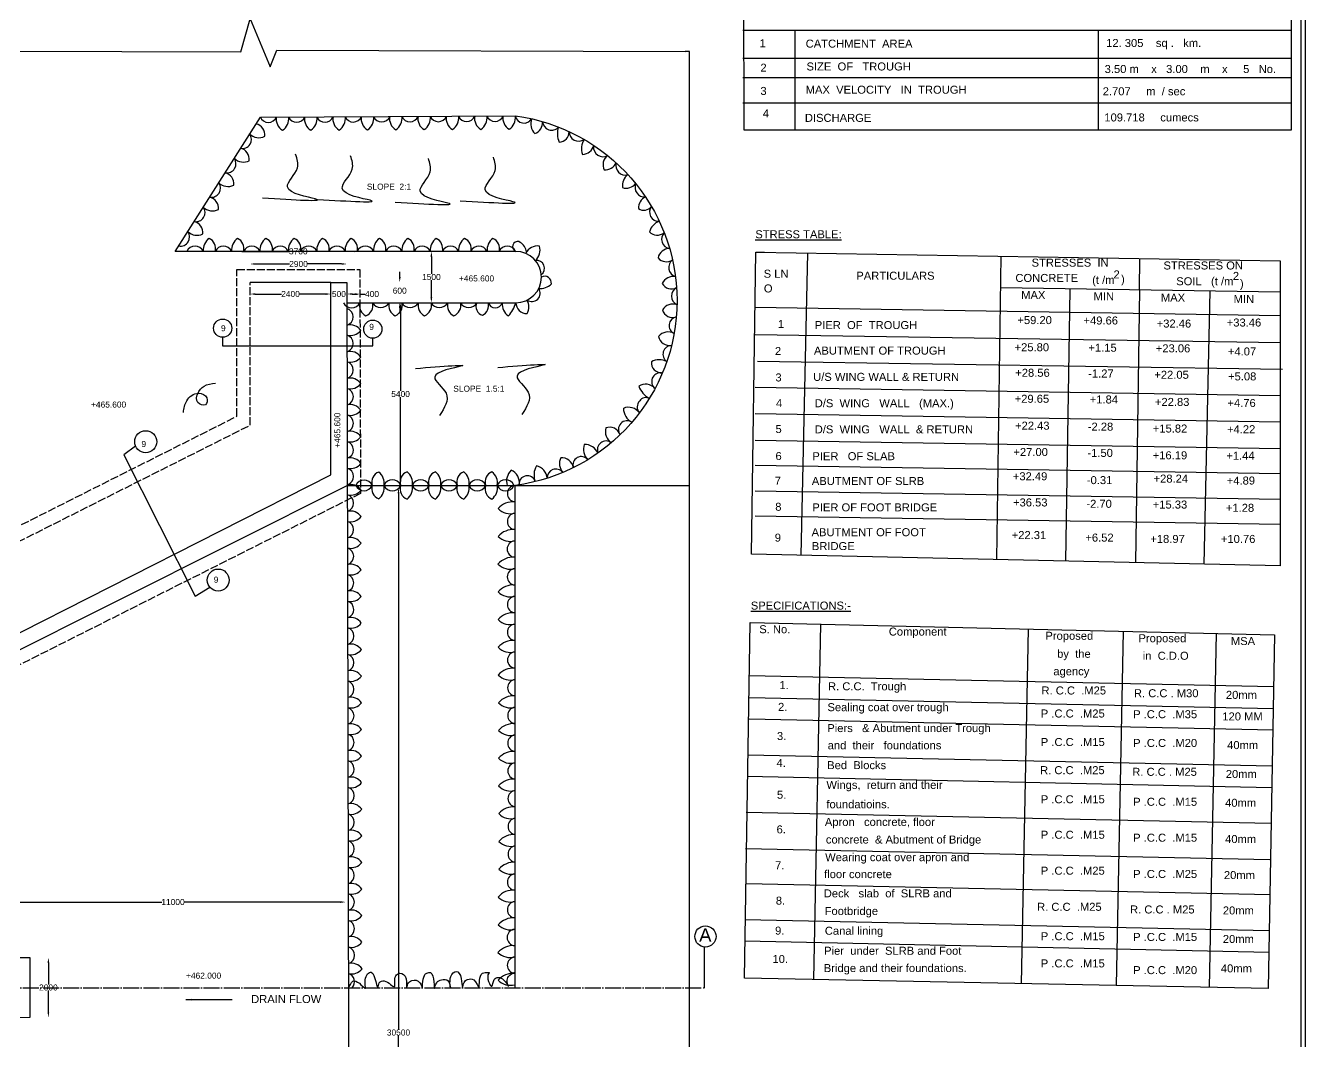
# Model space of a CAD drawing. Header units: inches. Extents: x 23764 to 29375, y 85 to 3606.
# Drawn here: x 27454 to 29373, y 1308 to 2831 of the extents above; entities that cross this region are included whole.
import ezdxf

# ---------------------------------------------------------------- set-up
doc = ezdxf.new("R2010")
doc.units = ezdxf.units.IN
doc.header["$MEASUREMENT"] = 0
doc.linetypes.add('ACAD_ISO02W100', pattern=[15, 12, -3])
doc.linetypes.add('ACAD_ISO04W100', pattern=[30, 24, -3, 0, -3])
for name, color, linetype in [('DIMENSIONS', 255, 'Continuous'), ('DRAWING', 2, 'Continuous'), ('TEXT', 1, 'Continuous')]:
    doc.layers.add(name, color=color, linetype=linetype)
doc.styles.get("Standard").update_dxf_attribs({"font": 'arial.ttf', "height": 9})
doc.dimstyles.get("Standard").update_dxf_attribs({"dimtxt": 12, "dimasz": 8, "dimexe": 0.18, "dimexo": 0.0625, "dimgap": 0.09, "dimtad": 0, "dimtih": 1, "dimtoh": 1, "dimdec": 4, "dimzin": 0, "dimdsep": 46, "dimtxsty": 'Standard', "dimcen": 0.09, "dimse1": 1, "dimse2": 1, "dimadec": 0, "dimazin": 0, "dimtfac": 1, "dimtdec": 4, "dimtofl": 0, "dimtmove": 0, "dimatfit": 3, "dimfxl": 1, "dimtolj": 1, "dimtzin": 0, "dimarcsym": 0})

# ---------------------------------------------------------------- blocks, each defined once
blk = doc.blocks.new('*D111')
at = {"layer": 'Defpoints', "color": 0, "transparency": 16777216}
for p in [(27955.1, 2492.5), (27770.6, 2465.5), (27955.1, 2465.5)]:
    blk.add_point(p, dxfattribs=at)
at = {"layer": 'DIMENSIONS', "color": 0, "lineweight": -2, "transparency": 16777216}
for p, q in [((27778.6, 2492.5), (27849.3, 2492.5)), ((27947.1, 2492.5), (27876.3, 2492.5))]:
    blk.add_line(p, q, dxfattribs=at)
at = {"layer": 'DIMENSIONS', "color": 0, "transparency": 16777216}
for points in [[(27778.6, 2493.9), (27778.6, 2491.2), (27770.6, 2492.5)], [(27947.1, 2493.9), (27947.1, 2491.2), (27955.1, 2492.5)]]:
    blk.add_solid(points, dxfattribs=at)
at = {"layer": 'DIMENSIONS', "color": 0, "transparency": 16777216, "insert": (27862.8, 2492.5), "char_height": 9, "attachment_point": 5}
blk.add_mtext('\\A1;3700', dxfattribs=at)
blk = doc.blocks.new('*D112')
at = {"layer": 'Defpoints', "color": 0, "transparency": 16777216}
for p in [(27935.7, 2473.6), (27790.5, 2446), (27935.7, 2446)]:
    blk.add_point(p, dxfattribs=at)
at = {"layer": 'DIMENSIONS', "color": 0, "lineweight": -2, "transparency": 16777216}
for p, q in [((27798.5, 2473.6), (27849.5, 2473.6)), ((27927.7, 2473.6), (27876.7, 2473.6))]:
    blk.add_line(p, q, dxfattribs=at)
at = {"layer": 'DIMENSIONS', "color": 0, "transparency": 16777216}
for points in [[(27798.5, 2474.9), (27798.5, 2472.3), (27790.5, 2473.6)], [(27927.7, 2474.9), (27927.7, 2472.3), (27935.7, 2473.6)]]:
    blk.add_solid(points, dxfattribs=at)
at = {"layer": 'DIMENSIONS', "color": 0, "transparency": 16777216, "insert": (27863.1, 2473.6), "char_height": 9, "attachment_point": 5}
blk.add_mtext('\\A1;2900', dxfattribs=at)
blk = doc.blocks.new('*D113')
at = {"layer": 'Defpoints', "color": 0, "transparency": 16777216}
for p in [(27790.5, 2428.5), (27911.7, 2428.6), (27911.7, 2428.5)]:
    blk.add_point(p, dxfattribs=at)
at = {"layer": 'DIMENSIONS', "color": 0, "lineweight": -2, "transparency": 16777216}
for p, q in [((27798.5, 2428.6), (27837.5, 2428.6)), ((27903.7, 2428.6), (27864.7, 2428.6))]:
    blk.add_line(p, q, dxfattribs=at)
at = {"layer": 'DIMENSIONS', "color": 0, "transparency": 16777216}
for points in [[(27798.5, 2429.9), (27798.5, 2427.2), (27790.5, 2428.6)], [(27903.7, 2429.9), (27903.7, 2427.2), (27911.7, 2428.6)]]:
    blk.add_solid(points, dxfattribs=at)
at = {"layer": 'DIMENSIONS', "color": 0, "transparency": 16777216, "insert": (27851.1, 2428.6), "char_height": 9, "attachment_point": 5}
blk.add_mtext('\\A1;2400', dxfattribs=at)
blk = doc.blocks.new('*D114')
at = {"layer": 'Defpoints', "color": 0, "transparency": 16777216}
for p in [(27911.7, 2428.6), (27935.8, 2428.6), (27935.8, 2428.6)]:
    blk.add_point(p, dxfattribs=at)
at = {"layer": 'DIMENSIONS', "color": 0, "lineweight": -2, "transparency": 16777216}
for p, q in [((27903.7, 2428.6), (27895.7, 2428.6)), ((27943.8, 2428.6), (27951.8, 2428.6))]:
    blk.add_line(p, q, dxfattribs=at)
at = {"layer": 'DIMENSIONS', "color": 0, "transparency": 16777216}
for points in [[(27903.7, 2429.9), (27903.7, 2427.3), (27911.7, 2428.6)], [(27943.8, 2429.9), (27943.8, 2427.3), (27935.8, 2428.6)]]:
    blk.add_solid(points, dxfattribs=at)
at = {"layer": 'DIMENSIONS', "color": 0, "transparency": 16777216, "insert": (27923.7, 2428.6), "char_height": 9, "attachment_point": 5}
blk.add_mtext('\\A1;500', dxfattribs=at)
blk = doc.blocks.new('*D115')
at = {"layer": 'Defpoints', "color": 0, "transparency": 16777216}
for p in [(27935.8, 2428.6), (27955.2, 2428.7), (27955.2, 2428.6)]:
    blk.add_point(p, dxfattribs=at)
at = {"layer": 'DIMENSIONS', "color": 0, "lineweight": -2, "transparency": 16777216}
for p, q in [((27943.8, 2428.6), (27947.2, 2428.6)), ((27955.2, 2428.6), (27963.2, 2428.6))]:
    blk.add_line(p, q, dxfattribs=at)
at = {"layer": 'DIMENSIONS', "color": 0, "transparency": 16777216}
for points in [[(27943.8, 2429.9), (27943.8, 2427.3), (27935.8, 2428.6)], [(27947.2, 2429.9), (27947.2, 2427.3), (27955.2, 2428.6)]]:
    blk.add_solid(points, dxfattribs=at)
at = {"layer": 'DIMENSIONS', "color": 0, "transparency": 16777216, "insert": (27973.4, 2428.6), "char_height": 9, "attachment_point": 5}
blk.add_mtext('\\A1;400', dxfattribs=at)
blk = doc.blocks.new('*D116')
at = {"layer": 'Defpoints', "color": 0, "transparency": 16777216}
for p in [(27935.7, 2446), (28014.9, 2446), (28018.1, 2415.5)]:
    blk.add_point(p, dxfattribs=at)
at = {"layer": 'DIMENSIONS', "color": 0, "lineweight": -2, "transparency": 16777216}
for p, q in [((28014.9, 2454), (28014.9, 2462)), ((28014.9, 2407.5), (28014.9, 2399.5))]:
    blk.add_line(p, q, dxfattribs=at)
at = {"layer": 'DIMENSIONS', "color": 0, "transparency": 16777216}
for points in [[(28013.6, 2454), (28016.3, 2454), (28014.9, 2446)], [(28013.6, 2407.5), (28016.3, 2407.5), (28014.9, 2415.5)]]:
    blk.add_solid(points, dxfattribs=at)
at = {"layer": 'DIMENSIONS', "color": 0, "transparency": 16777216, "insert": (28014.9, 2433.6), "char_height": 9, "attachment_point": 5}
blk.add_mtext('\\A1;600', dxfattribs=at)
blk = doc.blocks.new('*D117')
at = {"layer": 'Defpoints', "color": 0, "transparency": 16777216}
for p in [(28060.8, 2492.5), (28062.4, 2415.5), (28062.4, 2415.5)]:
    blk.add_point(p, dxfattribs=at)
at = {"layer": 'DIMENSIONS', "color": 0, "lineweight": -2, "transparency": 16777216}
for p, q in [((28062.4, 2484.5), (28062.4, 2458.7)), ((28062.4, 2423.5), (28062.4, 2449.4))]:
    blk.add_line(p, q, dxfattribs=at)
at = {"layer": 'DIMENSIONS', "color": 0, "transparency": 16777216}
for points in [[(28061, 2484.5), (28063.7, 2484.5), (28062.4, 2492.5)], [(28061, 2423.5), (28063.7, 2423.5), (28062.4, 2415.5)]]:
    blk.add_solid(points, dxfattribs=at)
at = {"layer": 'DIMENSIONS', "color": 0, "transparency": 16777216, "insert": (28062.4, 2454), "char_height": 9, "attachment_point": 5}
blk.add_mtext('\\A1;1500', dxfattribs=at)
blk = doc.blocks.new('*D123')
at = {"layer": 'Defpoints', "color": 0, "transparency": 16777216}
for p in [(27460.3, 1433.7), (27460.5, 1343.7), (27488, 1343.7)]:
    blk.add_point(p, dxfattribs=at)
at = {"layer": 'DIMENSIONS', "color": 0, "lineweight": -2, "transparency": 16777216}
for p, q in [((27488, 1425.7), (27488, 1393.4)), ((27488, 1351.7), (27488, 1384))]:
    blk.add_line(p, q, dxfattribs=at)
at = {"layer": 'DIMENSIONS', "color": 0, "transparency": 16777216}
for points in [[(27486.7, 1425.7), (27489.3, 1425.7), (27488, 1433.7)], [(27486.7, 1351.7), (27489.3, 1351.7), (27488, 1343.7)]]:
    blk.add_solid(points, dxfattribs=at)
at = {"layer": 'DIMENSIONS', "color": 0, "transparency": 16777216, "insert": (27488, 1388.7), "char_height": 9, "attachment_point": 5}
blk.add_mtext('\\A1;2000', dxfattribs=at)
blk = doc.blocks.new('*D125')
at = {"layer": 'Defpoints', "color": 0, "transparency": 16777216}
for p in [(27933.9, 1516.9), (27933.9, 1516.9), (27415.9, 1504.2)]:
    blk.add_point(p, dxfattribs=at)
at = {"layer": 'DIMENSIONS', "color": 0, "lineweight": -2, "transparency": 16777216}
for p, q in [((27423.9, 1516.9), (27658.3, 1516.9)), ((27925.9, 1516.9), (27691.5, 1516.9))]:
    blk.add_line(p, q, dxfattribs=at)
at = {"layer": 'DIMENSIONS', "color": 0, "transparency": 16777216}
for points in [[(27423.9, 1518.2), (27423.9, 1515.5), (27415.9, 1516.9)], [(27925.9, 1518.2), (27925.9, 1515.5), (27933.9, 1516.9)]]:
    blk.add_solid(points, dxfattribs=at)
at = {"layer": 'DIMENSIONS', "color": 0, "transparency": 16777216, "insert": (27674.9, 1516.9), "char_height": 9, "attachment_point": 5}
blk.add_mtext('\\A1;11000', dxfattribs=at)
blk = doc.blocks.new('*D138')
at = {"layer": 'Defpoints', "color": 0, "transparency": 16777216}
for p in [(28014.9, 2415.5), (28014.9, 2141.6), (28016.2, 2141.6)]:
    blk.add_point(p, dxfattribs=at)
at = {"layer": 'DIMENSIONS', "color": 0, "lineweight": -2, "transparency": 16777216}
for p, q in [((28016.2, 2407.5), (28016.2, 2283.3)), ((28016.2, 2149.6), (28016.2, 2273.9))]:
    blk.add_line(p, q, dxfattribs=at)
at = {"layer": 'DIMENSIONS', "color": 0, "transparency": 16777216}
for points in [[(28014.8, 2407.5), (28017.5, 2407.5), (28016.2, 2415.5)], [(28014.8, 2149.6), (28017.5, 2149.6), (28016.2, 2141.6)]]:
    blk.add_solid(points, dxfattribs=at)
at = {"layer": 'DIMENSIONS', "color": 0, "transparency": 16777216, "insert": (28016.2, 2278.6), "char_height": 9, "attachment_point": 5}
blk.add_mtext('\\A1;5400', dxfattribs=at)
blk = doc.blocks.new('*D146')
at = {"layer": 'Defpoints', "color": 0, "transparency": 16777216}
for p in [(28013.1, 2137.8), (28013.4, 2137.8), (28020.1, 640)]:
    blk.add_point(p, dxfattribs=at)
at = {"layer": 'DIMENSIONS', "color": 0, "lineweight": -2, "transparency": 16777216}
for p, q in [((28013.1, 2129.8), (28013.1, 1325.9)), ((28013.1, 648), (28013.1, 1316.5))]:
    blk.add_line(p, q, dxfattribs=at)
at = {"layer": 'DIMENSIONS', "color": 0, "transparency": 16777216}
for points in [[(28011.7, 2129.8), (28014.4, 2129.8), (28013.1, 2137.8)], [(28011.7, 648), (28014.4, 648), (28013.1, 640)]]:
    blk.add_solid(points, dxfattribs=at)
at = {"layer": 'DIMENSIONS', "color": 0, "transparency": 16777216, "insert": (28013.1, 1321.2), "char_height": 9, "attachment_point": 5}
blk.add_mtext('\\A1;30500', dxfattribs=at)

msp = doc.modelspace()

# ---------------------------------------------------------------- linework, layer by layer
at = {"color": 0}
msp.add_lwpolyline([(27935.80001, 2415.54684), (28188.94415, 2415.54684, 1), (28188.94415, 2492.54812), (27678.2036, 2492.54812), (27805.86846, 2693.94299), (28188.30162, 2695.64736, -0.8754352687), (28188.30162, 2141.59533, -1.2901361178)], format="xyb", dxfattribs=at)
at = {"color": 0, "linetype": 'ACAD_ISO02W100'}
for points in [[(27156.94843, 1905.88533), (27156.94843, 2047.19751), (27296.69848, 2047.19751), (27296.69848, 2082.48104), (27434.48492, 2082.48104), (27434.48492, 2076.02678), (27770.5941, 2245.23924), (27770.5941, 2465.50942), (27955.07617, 2465.50942), (27956.14019, 2129.4986), (27435.19955, 1867.71811), (27435.19955, 1859.79815), (27196.95923, 1859.79815)], [(27415.35229, 2043.27899), (27790.54067, 2231.93584), (27790.54067, 2446.00249)]]:
    msp.add_lwpolyline(points, dxfattribs=at)
at = {"color": 0}
for points in [[(27292.14292, 1905.38202), (27414.57612, 1905.38202), (27911.72541, 2157.597), (27911.72541, 2446.00249), (27935.73711, 2446.00249), (27939.46731, 640.04601), (27939.46731, 337.14804), (27794.20339, 337.14804), (27794.20339, 549.26184), (27416.74977, 741.68286), (27415.33249, 2061.72462)], [(27911.72541, 2446.00249), (27790.54067, 2446.00249)], [(27292.20339, 1880.37851), (27415.41099, 1880.37851), (27935.89228, 2141.59533), (28449.69622, 2141.59533)], [(28187.31062, 2141.59533), (28187.31062, 1388.31575)], [(27272.46148, 1433.68132), (27460.25618, 1433.68132), (27460.25618, 1343.73154), (27272.60264, 1343.14507)]]:
    msp.add_lwpolyline(points, dxfattribs=at)
at = {"color": 0, "linetype": 'ACAD_ISO04W100'}
msp.add_lwpolyline([(23837.87809, 1463.17003), (23837.87809, 1388.31575), (28471.1902, 1388.31575)], dxfattribs=at)
at = {"color": 0}
for centre, radius, start, end in [((27817.91078, 2698.87526), 13.01326, 202.27291287, 338.23777879), ((27848.47841, 2690.45818), 18.82771, 169.00049561, 240.39919583), ((27827.38604, 2691.61555), 21.12544, 303.93179486, 6.84227113), ((27860.40335, 2699.06463), 13.01326, 202.27291287, 338.23777879), ((27890.97098, 2690.64756), 18.82771, 169.00049561, 240.39919583), ((27869.87862, 2691.80493), 21.12544, 303.93179486, 6.84227113), ((27902.89593, 2699.25401), 13.01326, 202.27291287, 338.23777879), ((27933.46356, 2690.83693), 18.82771, 169.00049561, 240.39919583), ((27912.37119, 2691.9943), 21.12544, 303.93179486, 6.84227113), ((27945.3885, 2699.44338), 13.01326, 202.27291287, 338.23777879), ((27975.95613, 2691.02631), 18.82771, 169.00049561, 240.39919583), ((27954.86377, 2692.18368), 21.12544, 303.93179486, 6.84227113), ((27987.88107, 2699.63276), 13.01326, 202.27291287, 338.23777879), ((28018.4487, 2691.21568), 18.82771, 169.00049561, 240.39919583), ((27997.35634, 2692.37305), 21.12544, 303.93179486, 6.84227113), ((28030.37365, 2699.82213), 13.01326, 202.27291287, 338.23777879), ((28060.94128, 2691.40506), 18.82771, 169.00049561, 240.39919583), ((28039.84891, 2692.56243), 21.12544, 303.93179486, 6.84227113), ((28072.86622, 2700.0115), 13.01326, 202.27291287, 338.23777879), ((28103.43385, 2691.59443), 18.82771, 169.00049561, 240.39919583), ((28082.34149, 2692.7518), 21.12544, 303.93179486, 6.84227113), ((28115.3588, 2700.20088), 13.01326, 202.27291287, 338.23777879), ((28145.92643, 2691.78381), 18.82771, 169.00049561, 240.39919583), ((28124.83406, 2692.94118), 21.12544, 303.93179486, 6.84227113), ((28157.85137, 2700.39025), 13.01326, 202.27291287, 338.23777879), ((28188.419, 2691.97318), 18.82771, 169.00049561, 240.39919583), ((28167.32663, 2693.13055), 21.12544, 303.93179486, 6.84227113), ((28201.34746, 2698.18784), 13.2909, 191.01957972, 328.6969352), ((28232.43363, 2683.91015), 21.06235, 159.51156086, 224.96128673), ((27778.87406, 2660.46518), 13.67758, 258.51276762, 36.74574778), ((27803.69271, 2682.87157), 19.85894, 225.74414312, 296.36379137), ((27795.4419, 2666.93294), 17.17003, 353.7983944, 76.85798476), ((28211.11714, 2685.9707), 18.11686, 290.73125741, 3.37383635), ((28242.63208, 2687.61809), 13.44205, 182.47813324, 320.02909888), ((28285.62589, 2669.08577), 34.15751, 163.15694401, 201.98733736), ((28253.83908, 2671.31276), 15.01605, 270.43382563, 3.41546024), ((28283.07662, 2672.00885), 14.24955, 179.2018228, 305.85778538), ((28311.67386, 2647.10752), 24.25611, 146.60020307, 202.30569498), ((28288.16676, 2656.24009), 18.36988, 273.32684977, 344.94968523), ((28320.07468, 2648.99174), 14.61577, 175.35097356, 297.87779505), ((27755.67846, 2623.87347), 13.67758, 258.51276762, 36.74574778), ((27780.49711, 2646.27987), 19.85894, 225.74414312, 296.36379137), ((27772.2463, 2630.34124), 17.17003, 353.7983944, 76.85798476), ((28336.3147, 2622.46073), 16.54514, 124.64549913, 208.15299356), ((27749.0507, 2593.74953), 17.17003, 353.7983944, 76.85798476), ((28322.41959, 2634.15452), 19.51253, 267.96587942, 332.32376782), ((28352.9498, 2620.90685), 13.89525, 162.47315452, 287.71824457), ((27732.48286, 2587.28177), 13.67758, 258.51276762, 36.74574778), ((27757.30151, 2609.68817), 19.85894, 225.74414312, 296.36379137), ((28369.21851, 2591.17112), 20.42536, 126.1184997, 188.74655853), ((28354.43367, 2605.1594), 17.92778, 252.45978707, 322.72789213), ((28382.3632, 2588.84265), 14.71361, 158.21885347, 274.5475627), ((27725.8551, 2557.15783), 17.17003, 353.7983944, 76.85798476), ((28391.64406, 2557.2141), 18.80227, 115.56644146, 181.65707387), ((27709.28726, 2550.69006), 13.67758, 258.51276762, 36.74574778), ((27734.10591, 2573.09646), 19.85894, 225.74414312, 296.36379137), ((28380.92849, 2568.82932), 14.59819, 236.39846648, 322.30677785), ((28403.26528, 2551.3606), 13.75877, 141.61771178, 273.95151539), ((27702.6595, 2520.56612), 17.17003, 353.7983944, 76.85798476), ((28412.17649, 2515.21451), 23.79218, 109.55385051, 163.71223534), ((27686.09166, 2514.09836), 13.67758, 258.51276762, 36.74574778), ((27710.91031, 2536.50476), 19.85894, 225.74414312, 296.36379137), ((28401.19607, 2533.45929), 16.56792, 224.30335395, 308.77790973), ((28421.6395, 2510.82072), 13.99538, 135.99682116, 261.67213611), ((27707.94878, 2486.56917), 13.64499, 25.98775796, 154.01224204), ((27742.07579, 2494.41304), 21.94109, 126.45074576, 184.87583089), ((27722.02044, 2496.8141), 16.78581, 345.27722088, 65.28038774), ((27750.52043, 2486.56917), 13.64499, 25.98775796, 154.01224204), ((27784.64744, 2494.41304), 21.94109, 126.45074576, 184.87583089), ((27764.59209, 2496.8141), 16.78581, 345.27722088, 65.28038774), ((27793.09208, 2486.56917), 13.64499, 25.98775796, 154.01224204), ((27827.2191, 2494.41304), 21.94109, 126.45074576, 184.87583089), ((27807.16374, 2496.8141), 16.78581, 345.27722088, 65.28038774), ((27835.66374, 2486.56917), 13.64499, 25.98775796, 154.01224204), ((27869.79075, 2494.41304), 21.94109, 126.45074576, 184.87583089), ((27849.7354, 2496.8141), 16.78581, 345.27722088, 65.28038774), ((27878.23539, 2486.56917), 13.64499, 25.98775796, 154.01224204), ((27912.3624, 2494.41304), 21.94109, 126.45074576, 184.87583089), ((27892.30705, 2496.8141), 16.78581, 345.27722088, 65.28038774), ((27920.80704, 2486.56917), 13.64499, 25.98775796, 154.01224204), ((27954.93405, 2494.41304), 21.94109, 126.45074576, 184.87583089), ((27934.8787, 2496.8141), 16.78581, 345.27722088, 65.28038774), ((27963.3787, 2486.56917), 13.64499, 25.98775796, 154.01224204), ((27997.50571, 2494.41304), 21.94109, 126.45074576, 184.87583089), ((27977.45035, 2496.8141), 16.78581, 345.27722088, 65.28038774), ((28005.95035, 2486.56917), 13.64499, 25.98775796, 154.01224204), ((28040.07736, 2494.41304), 21.94109, 126.45074576, 184.87583089), ((28020.02201, 2496.8141), 16.78581, 345.27722088, 65.28038774), ((28048.522, 2486.56917), 13.64499, 25.98775796, 154.01224204), ((28082.64901, 2494.41304), 21.94109, 126.45074576, 184.87583089), ((28062.59366, 2496.8141), 16.78581, 345.27722088, 65.28038774), ((28091.09365, 2486.56917), 13.64499, 25.98775796, 154.01224204), ((28125.22067, 2494.41304), 21.94109, 126.45074576, 184.87583089), ((28105.16531, 2496.8141), 16.78581, 345.27722088, 65.28038774), ((28133.66531, 2486.56917), 13.64499, 25.98775796, 154.01224204), ((28167.79232, 2494.41304), 21.94109, 126.45074576, 184.87583089), ((28147.73697, 2496.8141), 16.78581, 345.27722088, 65.28038774), ((28176.23696, 2486.56917), 13.64499, 25.98775796, 154.01224204), ((28191.89063, 2499.66738), 7.70491, 75.95056168, 247.51662132), ((28184.49477, 2488.38875), 20.9175, 14.60918754, 63.70503538), ((28221.40155, 2481.8304), 18.80475, 81.05289813, 156.25777202), ((28205.64775, 2494.01706), 19.74092, 310.03694739, 18.88418959), ((28420.03292, 2478.85995), 18.11785, 91.32980775, 167.80742583), ((28200.79107, 2492.00475), 4.27991, 322.53888365, 22.82000373), ((28220.18199, 2467.18308), 11.86258, 306.71372803, 98.90004903), ((28414.8007, 2493.46966), 16.49099, 220.83535232, 304.07224689), ((28432.48138, 2468.37886), 14.2101, 126.44643517, 253.62649449), ((28225.42176, 2460.92892), 24.10012, 265.23860315, 314.60725914), ((28232.13175, 2444.90198), 10.27657, 353.68242014, 117.13461376), ((28425.90386, 2435.37477), 19.54026, 82.43726486, 152.42198256), ((28422.28319, 2451.67724), 15.50249, 207.90882976, 300.39136394), ((28436.55213, 2425.59181), 14.24498, 116.81546607, 245.98453638), ((28188.78315, 2409.34919), 19.88633, 329.30670103, 30.62474834), ((28213.00872, 2429.85439), 12.579, 235.5656501, 34.12914554), ((27942.83047, 2422.12327), 14.10518, 208.42775295, 331.57224705), ((27932.11024, 2394.31954), 12.99728, 286.81239602, 73.42429241), ((27971.79319, 2411.47945), 17.30836, 166.40863234, 244.13277424), ((27957.97151, 2411.35911), 16.67746, 292.08439946, 14.54264428), ((27986.51899, 2422.26161), 14.10518, 208.42775295, 331.57224705), ((28015.74701, 2411.47945), 17.30836, 166.40863234, 244.13277424), ((28001.92533, 2411.35911), 16.67746, 292.08439946, 14.54264428), ((28030.47281, 2422.26161), 14.10518, 208.42775295, 331.57224705), ((28059.70083, 2411.47945), 17.30836, 166.40863234, 244.13277424), ((28045.87916, 2411.35911), 16.67746, 292.08439946, 14.54264428), ((28074.42663, 2422.26161), 14.10518, 208.42775295, 331.57224705), ((28103.65465, 2411.47945), 17.30836, 166.40863234, 244.13277424), ((28089.83298, 2411.35911), 16.67746, 292.08439946, 14.54264428), ((28118.38046, 2422.26161), 14.10518, 208.42775295, 331.57224705), ((28142.24977, 2409.39323), 13.01201, 151.77614498, 255.59266538), ((28130.78481, 2415.54684), 3.749942721349417e-12, 90, 213.55228996), ((28132.23703, 2411.35675), 16.0649, 294.94437165, 15.11883954), ((28158.2082, 2419.00535), 11.01916, 198.29224178, 341.70775336), ((28147.74587, 2415.54684), 3.885363069147175e-12, 15.91267776, 194.03624347), ((28189.69904, 2413.41229), 21.13655, 174.20391868, 236.51337269), ((28141.92128, 2428.60757), 48.803, 317.73420779, 344.4771984), ((28205.53173, 2415.78391), 16.58928, 180.8188351, 271.21551271), ((28424.7655, 2395.183), 18.39901, 71.00321413, 149.01824284), ((28424.27279, 2409.29034), 15.96913, 196.87715792, 290.09375281), ((27940.34288, 2362.85638), 19.54035, 34.80414773, 103.23393817), ((28432.05861, 2381.31129), 13.18402, 100.04474244, 244.81381713), ((27940.72472, 2386.04951), 19.75573, 255.86586779, 322.45060869), ((27932.19262, 2354.43469), 12.99728, 286.81239602, 73.42429241), ((28417.3632, 2352.59306), 19.08816, 61.57948044, 139.05666952), ((28420.12552, 2368.90003), 17.59556, 192.46626122, 278.2039813), ((27940.42526, 2322.97153), 19.54035, 34.80414773, 103.23393817), ((28423.01498, 2338.17259), 13.31733, 91.6291774, 235.38065753), ((27940.8071, 2346.16466), 19.75573, 255.86586779, 322.45060869), ((27932.275, 2314.54984), 12.99728, 286.81239602, 73.42429241), ((28407.27713, 2325.52236), 15.05689, 173.78834703, 276.91545851), ((28403.93714, 2305.3085), 24.74551, 62.2758562, 118.02933), ((28406.02003, 2297.29456), 13.23077, 84.54791961, 231.77298362), ((27940.50764, 2283.08668), 19.54035, 34.80414773, 103.23393817), ((27940.88948, 2306.27981), 19.75573, 255.86586779, 322.45060869), ((27932.35738, 2274.66499), 12.99728, 286.81239602, 73.42429241), ((28383.49917, 2274.3943), 19.02309, 41.10530529, 122.43364506), ((28407.77761, 2304.16834), 37.10967, 201.69521758, 240.08850623), ((28384.10466, 2259.14109), 13.06756, 135.54887119, 222.45444669), ((28384.16291, 2261.79022), 11.41856, 63.4181545, 145.2894069), ((27940.59003, 2243.20183), 19.54035, 34.80414773, 103.23393817), ((27940.97186, 2266.39496), 19.75573, 255.86586779, 322.45060869), ((27932.43977, 2234.78014), 12.99728, 286.81239602, 73.42429241), ((28358.38361, 2239.23394), 19.53113, 34.58529532, 113.87509605), ((28373.44559, 2257.09379), 22.96709, 179.46382843, 243.83080414), ((28344.04089, 2222.75181), 20.80579, 165.88993833, 235.51359494), ((28329.63472, 2212.27302), 16.58753, 18.30596805, 110.36292978), ((28356.09551, 2225.33394), 13.28152, 57.0646766, 216.23623562), ((27940.67241, 2203.31698), 19.54035, 34.80414773, 103.23393817), ((27941.05424, 2226.51011), 19.75573, 255.86586779, 322.45060869), ((27932.52215, 2194.89529), 12.99728, 286.81239602, 73.42429241), ((28324.4163, 2195.08112), 13.12358, 53.2937345, 202.20435551), ((28311.78233, 2195.53111), 21.40071, 159.38743251, 226.20807244), ((28292.23505, 2181.10299), 21.9675, 24.23888666, 91.26093506), ((27940.75479, 2163.43213), 19.54035, 34.80414773, 103.23393817), ((27941.13663, 2186.62526), 19.75573, 255.86586779, 322.45060869), ((28243.49737, 2157.04468), 27.21321, 149.5736965, 201.13023197), ((28215.47689, 2150.55431), 20.77739, 4.89828061, 77.33616788), ((28275.30369, 2174.50559), 20.77371, 155.75197386, 220.7477985), ((28257.68471, 2165.08704), 17.99867, 9.93213544, 94.21214872), ((28287.17043, 2172.36492), 12.47558, 38.21707916, 199.5439185), ((27932.60453, 2155.01044), 12.99728, 286.81239602, 73.42429241), ((27989.27484, 2146.42087), 16.232, 110.62673581, 197.2946366), ((27970.93324, 2144.97698), 20.88265, 350.68072141, 52.80763489), ((28003.92185, 2136.45818), 13.49784, 24.06412759, 155.93587241), ((28031.74471, 2146.78758), 16.232, 110.62673581, 197.2946366), ((28013.40311, 2145.34369), 20.88265, 350.68072141, 52.80763489), ((28046.33488, 2136.45818), 13.49784, 24.06412759, 155.93587241), ((28074.15775, 2146.78758), 16.232, 110.62673581, 197.2946366), ((28055.81615, 2145.34369), 20.88265, 350.68072141, 52.80763489), ((28088.74792, 2136.45818), 13.49784, 24.06412759, 155.93587241), ((28116.57078, 2146.78758), 16.232, 110.62673581, 197.2946366), ((28098.22918, 2145.34369), 20.88265, 350.68072141, 52.80763489), ((28131.16095, 2136.45818), 13.49784, 24.06412759, 155.93587241), ((28158.98382, 2146.78758), 16.232, 110.62673581, 197.2946366), ((28140.64222, 2145.34369), 20.88265, 350.68072141, 52.80763489), ((28173.57398, 2136.45818), 13.49784, 24.06412759, 155.93587241), ((28198.43296, 2147.83669), 23.33112, 134.92890056, 195.51627471), ((28174.60981, 2146.07193), 19.70344, 349.29171648, 68.1097159), ((28206.25652, 2143.74904), 12.35905, 16.38116013, 186.21591224), ((28249.04954, 2153.17761), 12.89912, 36.64299104, 183.7746275), ((27940.83717, 2123.54728), 19.54035, 34.80414773, 103.23393817), ((27941.21901, 2146.74041), 19.75573, 255.86586779, 322.45060869), ((27961.45197, 2136.09147), 13.49784, 24.06412759, 155.93587241), ((27961.45197, 2147.09919), 13.49784, 204.06412759, 335.93587241), ((27989.27484, 2136.76979), 16.232, 162.7053634, 249.37326419), ((27970.93324, 2138.21368), 20.88265, 307.19236511, 9.31927859), ((28003.92185, 2146.73248), 13.49784, 204.06412759, 335.93587241), ((28031.74471, 2136.40308), 16.232, 162.7053634, 249.37326419), ((28013.40311, 2137.84697), 20.88265, 307.19236511, 9.31927859), ((28046.33488, 2146.73248), 13.49784, 204.06412759, 335.93587241), ((28074.15775, 2136.40308), 16.232, 162.7053634, 249.37326419), ((28055.81615, 2137.84697), 20.88265, 307.19236511, 9.31927859), ((28088.74792, 2146.73248), 13.49784, 204.06412759, 335.93587241), ((28116.57078, 2136.40308), 16.232, 162.7053634, 249.37326419), ((28098.22918, 2137.84697), 20.88265, 307.19236511, 9.31927859), ((28131.16095, 2146.73248), 13.49784, 204.06412759, 335.93587241), ((28158.98382, 2136.40308), 16.232, 162.7053634, 249.37326419), ((28140.64222, 2137.84697), 20.88265, 307.19236511, 9.31927859), ((28173.57398, 2146.73248), 13.49784, 204.06412759, 335.93587241), ((28188.69435, 2129.28583), 12.38703, 96.4137746, 263.92739996), ((27932.68691, 2115.1256), 12.99728, 286.81239602, 73.42429241), ((28185.09074, 2087.19435), 29.86213, 85.59575408, 139.0635898), ((27940.91955, 2083.66243), 19.54035, 34.80414773, 103.23393817), ((27941.30139, 2106.85557), 19.75573, 255.86586779, 322.45060869), ((28180.7381, 2124.64976), 25.5243, 224.49649497, 285.20955731), ((28188.81813, 2087.71), 12.38703, 96.4137746, 263.92739996), ((27932.76929, 2075.24075), 12.99728, 286.81239602, 73.42429241), ((28185.21452, 2045.61853), 29.86213, 85.59575408, 139.0635898), ((27941.00194, 2043.77758), 19.54035, 34.80414773, 103.23393817), ((27941.38377, 2066.97072), 19.75573, 255.86586779, 322.45060869), ((28180.86188, 2083.07394), 25.5243, 224.49649497, 285.20955731), ((28188.44678, 2046.13418), 12.38703, 96.4137746, 263.92739996), ((27932.85168, 2035.3559), 12.99728, 286.81239602, 73.42429241), ((27941.08432, 2003.89273), 19.54035, 34.80414773, 103.23393817), ((28184.84317, 2004.04271), 29.86213, 85.59575408, 139.0635898), ((28180.49053, 2041.49812), 25.5243, 224.49649497, 285.20955731), ((28188.57056, 2004.55836), 12.38703, 96.4137746, 263.92739996), ((27941.46615, 2027.08587), 19.75573, 255.86586779, 322.45060869), ((27932.93406, 1995.47105), 12.99728, 286.81239602, 73.42429241), ((27941.1667, 1964.00788), 19.54035, 34.80414773, 103.23393817), ((28184.96695, 1962.46688), 29.86213, 85.59575408, 139.0635898), ((28180.61431, 1999.92229), 25.5243, 224.49649497, 285.20955731), ((27941.54854, 1987.20102), 19.75573, 255.86586779, 322.45060869), ((27933.01644, 1955.5862), 12.99728, 286.81239602, 73.42429241), ((28188.69435, 1962.98253), 12.38703, 96.4137746, 263.92739996), ((27941.24908, 1924.12303), 19.54035, 34.80414773, 103.23393817), ((28185.09074, 1920.89106), 29.86213, 85.59575408, 139.0635898), ((28180.7381, 1958.34647), 25.5243, 224.49649497, 285.20955731), ((27941.63092, 1947.31617), 19.75573, 255.86586779, 322.45060869), ((27933.09882, 1915.70135), 12.99728, 286.81239602, 73.42429241), ((28188.81813, 1921.40671), 12.38703, 96.4137746, 263.92739996), ((27941.33147, 1884.23818), 19.54035, 34.80414773, 103.23393817), ((28185.21452, 1879.31524), 29.86213, 85.59575408, 139.0635898), ((27941.7133, 1907.43132), 19.75573, 255.86586779, 322.45060869), ((27933.1812, 1875.8165), 12.99728, 286.81239602, 73.42429241), ((28180.86188, 1916.77065), 25.5243, 224.49649497, 285.20955731), ((28188.94191, 1879.83089), 12.38703, 96.4137746, 263.92739996), ((27941.41385, 1844.35333), 19.54035, 34.80414773, 103.23393817), ((28185.33831, 1837.73941), 29.86213, 85.59575408, 139.0635898), ((27941.79568, 1867.54647), 19.75573, 255.86586779, 322.45060869), ((27933.26359, 1835.93165), 12.99728, 286.81239602, 73.42429241), ((28180.98567, 1875.19482), 25.5243, 224.49649497, 285.20955731), ((28189.0657, 1838.25506), 12.38703, 96.4137746, 263.92739996), ((27941.49623, 1804.46848), 19.54035, 34.80414773, 103.23393817), ((28185.46209, 1796.16359), 29.86213, 85.59575408, 139.0635898), ((27941.87806, 1827.66162), 19.75573, 255.86586779, 322.45060869), ((27933.34597, 1796.0468), 12.99728, 286.81239602, 73.42429241), ((28181.10945, 1833.619), 25.5243, 224.49649497, 285.20955731), ((28189.18948, 1796.67924), 12.38703, 96.4137746, 263.92739996), ((27941.57861, 1764.58363), 19.54035, 34.80414773, 103.23393817), ((27941.96045, 1787.77677), 19.75573, 255.86586779, 322.45060869), ((27933.42835, 1756.16195), 12.99728, 286.81239602, 73.42429241), ((28185.58588, 1754.58777), 29.86213, 85.59575408, 139.0635898), ((28181.23323, 1792.04318), 25.5243, 224.49649497, 285.20955731), ((28189.31327, 1755.10342), 12.38703, 96.4137746, 263.92739996), ((27941.66099, 1724.69878), 19.54035, 34.80414773, 103.23393817), ((27942.04283, 1747.89192), 19.75573, 255.86586779, 322.45060869), ((27933.51073, 1716.2771), 12.99728, 286.81239602, 73.42429241), ((28185.70966, 1713.01194), 29.86213, 85.59575408, 139.0635898), ((28181.35702, 1750.46735), 25.5243, 224.49649497, 285.20955731), ((28189.43705, 1713.52759), 12.38703, 96.4137746, 263.92739996), ((27941.74338, 1684.81394), 19.54035, 34.80414773, 103.23393817), ((27942.12521, 1708.00707), 19.75573, 255.86586779, 322.45060869), ((28185.83345, 1671.43612), 29.86213, 85.59575408, 139.0635898), ((28181.4808, 1708.89153), 25.5243, 224.49649497, 285.20955731), ((27933.59311, 1676.39225), 12.99728, 286.81239602, 73.42429241), ((28189.56084, 1671.95177), 12.38703, 96.4137746, 263.92739996), ((27941.82576, 1644.92909), 19.54035, 34.80414773, 103.23393817), ((27942.20759, 1668.12222), 19.75573, 255.86586779, 322.45060869), ((28185.95723, 1629.8603), 29.86213, 85.59575408, 139.0635898), ((27933.6755, 1636.5074), 12.99728, 286.81239602, 73.42429241), ((28181.60459, 1667.31571), 25.5243, 224.49649497, 285.20955731), ((28189.68462, 1630.37595), 12.38703, 96.4137746, 263.92739996), ((27941.90814, 1605.04424), 19.54035, 34.80414773, 103.23393817), ((27942.28998, 1628.23737), 19.75573, 255.86586779, 322.45060869), ((28186.08101, 1588.28448), 29.86213, 85.59575408, 139.0635898), ((27933.75788, 1596.62255), 12.99728, 286.81239602, 73.42429241), ((28181.72837, 1625.73988), 25.5243, 224.49649497, 285.20955731), ((28189.80841, 1588.80013), 12.38703, 96.4137746, 263.92739996), ((27941.99052, 1565.15939), 19.54035, 34.80414773, 103.23393817), ((27942.37236, 1588.35252), 19.75573, 255.86586779, 322.45060869), ((28186.2048, 1546.70865), 29.86213, 85.59575408, 139.0635898), ((27933.84026, 1556.7377), 12.99728, 286.81239602, 73.42429241), ((28181.85216, 1584.16406), 25.5243, 224.49649497, 285.20955731), ((28188.69435, 1546.92074), 12.38703, 96.4137746, 263.92739996), ((27942.0729, 1525.27454), 19.54035, 34.80414773, 103.23393817), ((27942.45474, 1548.46767), 19.75573, 255.86586779, 322.45060869), ((27933.92264, 1516.85285), 12.99728, 286.81239602, 73.42429241), ((28185.09074, 1504.82927), 29.86213, 85.59575408, 139.0635898), ((28180.7381, 1542.28468), 25.5243, 224.49649497, 285.20955731), ((28188.81813, 1505.34492), 12.38703, 96.4137746, 263.92739996), ((27942.15529, 1485.38969), 19.54035, 34.80414773, 103.23393817), ((27942.53712, 1508.58282), 19.75573, 255.86586779, 322.45060869), ((27934.00503, 1476.968), 12.99728, 286.81239602, 73.42429241), ((28185.21452, 1463.25344), 29.86213, 85.59575408, 139.0635898), ((28180.86188, 1500.70885), 25.5243, 224.49649497, 285.20955731), ((27942.23767, 1445.50484), 19.54035, 34.80414773, 103.23393817), ((28188.44678, 1463.76909), 12.38703, 96.4137746, 263.92739996), ((27942.6195, 1468.69797), 19.75573, 255.86586779, 322.45060869), ((27934.08741, 1437.08315), 12.99728, 286.81239602, 73.42429241), ((28184.84317, 1421.67762), 29.86213, 85.59575408, 139.0635898), ((28180.49053, 1459.13303), 25.5243, 224.49649497, 285.20955731), ((27942.32005, 1405.61999), 19.54035, 34.80414773, 103.23393817), ((28188.57056, 1422.19327), 12.38703, 96.4137746, 263.92739996), ((27942.70189, 1428.81312), 19.75573, 255.86586779, 322.45060869), ((27934.16979, 1397.1983), 12.99728, 316.88885561, 73.42429241), ((28184.96695, 1380.1018), 29.86213, 85.59575408, 139.0635898), ((28180.61431, 1417.55721), 25.5243, 224.49649497, 285.20955731)]:
    msp.add_arc(centre, radius, start, end, dxfattribs=at)
for points in [[(27809.15134, 2572.61766), (27888.13782, 2571.261), (27846.49452, 2589.12345), (27861.44879, 2617.94584), (27858.73289, 2638.06936)], [(27891.43333, 2570.50082), (27970.41981, 2569.14416), (27928.77652, 2587.00661), (27943.73078, 2615.82901), (27941.01489, 2635.95252)], [(28008.32315, 2566.26716), (28087.30963, 2564.9105), (28045.66633, 2582.77295), (28060.6206, 2611.59535), (28057.90471, 2631.71886)], [(28105.79021, 2568.384), (28184.77669, 2567.02734), (28143.1334, 2584.88979), (28158.08766, 2613.71219), (28155.37177, 2633.8357)], [(28038.39997, 2316.98279), (28106.65649, 2320.1693), (28067.42496, 2303.91805), (28084.32961, 2279.7005), (28074.76095, 2246.5607)], [(28161.82505, 2318.4744), (28230.08158, 2321.66092), (28190.85005, 2305.40967), (28207.75469, 2281.19212), (28198.18603, 2248.05232)]]:
    msp.add_spline(points, degree=3, dxfattribs=at)
at = {"layer": 'DIMENSIONS', "color": 0}
for points in [[(29373.18873, 3606.2754), (23764.39154, 3606.2754), (23764.39154, 84.60532), (29373.18873, 84.60532)], [(29366.41367, 114.6951), (23784.97955, 114.6951), (23784.97955, 3592.72952), (29366.41367, 3592.72952)]]:
    msp.add_lwpolyline(points, close=True, dxfattribs=at)
for points in [[(28529.59482, 3498.62712), (29351.73636, 3498.62712), (29351.73636, 2674.1451), (28531.44318, 2674.1451), (28529.59482, 3498.62712)], [(27240.90026, 2793.22304), (27776.80429, 2791.59421), (27790.77664, 2841.21799), (27820.78951, 2769.31384), (27830.41928, 2793.99113), (28442.89388, 2792.12957)], [(28529.72333, 2824.42819), (29351.73636, 2824.42819)], [(28607.4861, 2824.42819), (28607.4861, 2674.1451)], [(29062.46037, 2824.42819), (29062.46037, 2674.1451)], [(23870.31553, 2805.6097), (23870.31553, 232.89707), (24827.42413, 232.89707), (24842.0405, 298.83281), (24869.36675, 197.25062), (24882.07662, 235.02651), (26160.15263, 235.02651), (26174.79885, 291.57579), (26205.03876, 200.72057), (26213.92397, 235.02651), (27466.61441, 235.02651), (27480.47587, 278.06274), (27506.61016, 198.54652), (27518.27439, 235.02651), (28449.69622, 235.02651), (28449.69622, 2792.12957), (28442.89388, 2792.12957)], [(28529.72333, 2782.05417), (29351.73636, 2782.05417)], [(28529.72333, 2753.06141), (29351.73636, 2753.06141)], [(28529.72333, 2715.1478), (29351.73636, 2715.1478)], [(27749.34718, 2363.71467), (27749.34718, 2350.69057), (27974.44931, 2350.69057), (27974.52114, 2362.26092)], [(27618.88424, 2200.30118), (27600.98417, 2187.5112), (27708.01966, 1975.77143), (27729.95234, 1988.96651)], [(28471.28365, 1449.73597), (28471.28365, 1387.76142)]]:
    msp.add_lwpolyline(points, dxfattribs=at)
for centre, radius in [((27749.34718, 2377.34988), 13.63521), ((27974.52114, 2375.89613), 13.63521), ((27633.93132, 2207.15373), 16.53397), ((27742.63556, 1999.5735), 16.53397), ((28473.37903, 1465.25536), 15.87977)]:
    msp.add_circle(centre, radius, dxfattribs=at)
for points in [[(27690.3875, 2251.07219), (27695.48624, 2268.44226), (27713.28407, 2279.68827), (27725.45349, 2272.69751), (27723.47597, 2262.66728), (27712.06711, 2266.01069), (27711.91499, 2279.08038), (27721.49843, 2290.47837), (27738.38352, 2295.03757)], [(27939.20314, 1390.05801), (27947.01648, 1398.82537), (27963.46567, 1387.72919), (27963.05445, 1400.46926), (27972.23859, 1411.70244), (27982.24518, 1388.41414), (27984.30132, 1395.53762), (27991.56638, 1398.68839), (28007.05604, 1390.05801), (28008.9751, 1406.35983), (28015.14355, 1410.05856), (28024.32767, 1401.97615), (28025.42431, 1388.55113), (28027.06922, 1394.03072), (28033.10059, 1399.23635), (28045.3004, 1395.94859), (28048.45317, 1388.14016), (28051.96323, 1406.9111), (28055.80138, 1410.47283), (28061.01029, 1411.02079), (28066.90458, 1387.73249), (28070.33149, 1395.9519), (28077.59656, 1400.19859), (28087.46607, 1398.5547), (28090.893, 1388.69142), (28093.08622, 1408.41799), (28102.13328, 1412.11672), (28109.26124, 1389.51336), (28111.59154, 1396.36286), (28116.52631, 1400.74655), (28125.98459, 1400.19859), (28133.38674, 1388.41744), (28137.03575, 1408.13009), (28142.93004, 1411.00688), (28148.82435, 1410.45892), (28148.55019, 1410.18494), (28153.21079, 1390.59537), (28156.6377, 1400.59564), (28170.75659, 1400.45865), (28177.88457, 1390.32139), (28176.10258, 1397.44487), (28178.02165, 1405.39029), (28188.02824, 1411.96581)]]:
    msp.add_spline(points, degree=3, dxfattribs=at)
at = {"layer": 'DRAWING', "color": 0}
for points in [[(28549.01941, 2491.14573), (29335.42372, 2478.53928), (29335.42372, 2020.99727), (28542.24297, 2038.39347), (28549.01941, 2491.14573), (28562.0852, 2491.14573)], [(28626.42454, 2489.90489), (28616.48618, 2036.76516)], [(28916.40037, 2485.25643), (28910.01245, 2030.32748)], [(29124.2067, 2435.36258), (29124.95293, 2481.91323)], [(28915.73895, 2438.15201), (29335.42372, 2431.80062)], [(29013.89222, 2028.04916), (29020.48814, 2435.12929)], [(29124.2067, 2435.36258), (29118.41761, 2025.75669)], [(29229.82226, 2432.96408), (29220.84204, 2023.51029)], [(28547.78882, 2408.92679), (29335.42372, 2396.47376)], [(28548.22783, 2368.09962), (29335.86272, 2355.64659)], [(28551.44697, 2328.13537), (29339.08187, 2315.68234)], [(28547.78882, 2288.95079), (29335.42372, 2276.49776)], [(28547.78882, 2249.49011), (29335.42372, 2237.03708)], [(28547.78882, 2209.5197), (29335.42372, 2197.06667)], [(28547.78882, 2171.80571), (29335.42372, 2159.35268)], [(28547.78882, 2133.23685), (29335.42372, 2120.78382)], [(28547.78882, 2096.16752), (29335.42372, 2083.71449)], [(28540.2529, 1935.93526), (29326.83569, 1917.79968), (29317.26512, 1387.09948), (28532.06911, 1402.5938), (28540.2529, 1935.93526)], [(28646.12933, 1933.49416), (28635.61272, 1400.55057)], [(28957.48539, 1926.31548), (28946.98919, 1394.40616)], [(29100.05101, 1923.02846), (29089.56415, 1391.59272)], [(29239.50226, 1919.81325), (29229.02455, 1388.84074)], [(28539.03435, 1856.52182), (29325.43029, 1839.86831)], [(28539.03435, 1823.82951), (29325.43029, 1807.176)], [(28539.03435, 1791.58606), (29325.43029, 1774.93254)], [(28536.83367, 1737.65659), (29323.2296, 1721.00308)], [(28535.83386, 1705.39096), (29322.22979, 1688.73745)], [(28534.70086, 1651.88979), (29321.0968, 1635.23628)], [(28533.54512, 1597.31437), (29319.94105, 1580.66086)], [(28534.65148, 1544.62856), (29321.04741, 1527.97504)], [(28532.45579, 1490.82712), (29318.85173, 1474.17361)], [(28532.45357, 1458.5991), (29318.8495, 1441.94559)]]:
    msp.add_lwpolyline(points, dxfattribs=at)

# ---------------------------------------------------------------- texts
at = {"layer": 'DIMENSIONS', "color": 0}
msp.add_text('A', height=20, dxfattribs=at).set_placement((28463.8945, 1457.31497))
at = {"layer": 'TEXT', "color": 0}
for s, height, p in [('1', 12, (28554.60875, 2798.63404)), ('1', 12, (28554.60875, 2798.63404)), ('CATCHMENT  AREA', 12, (28623.75513, 2798.0227)), ('12. 305    sq .   km.', 12, (29074.3552, 2798.97162)), ('2', 12, (28555.83258, 2761.95412)), ('2', 12, (28555.83258, 2761.95412)), ('SIZE  OF   TROUGH', 12, (28624.97893, 2763.7881)), ('3.50 m    x   3.00    m    x     5   No.', 12, (29072.09012, 2759.98133)), ('3', 12, (28555.83258, 2727.10818)), ('MAX  VELOCITY   IN  TROUGH', 12, (28623.75513, 2728.94218)), ('2.707     m  / sec', 12, (29069.19949, 2726.56478)), ('4', 12, (28559.50404, 2693.48491)), ('DISCHARGE', 12, (28622.5313, 2686.76027)), ('109.718     cumecs', 12, (29071.67715, 2687.37251)), ('SLOPE  2:1', 9, (27965.58699, 2585.08544)), ('%%USTRESS TABLE:', 12, (28548.18176, 2512.1623)), ('STRESSES  IN', 12, (28962.54958, 2469.62909)), ('STRESSES ON', 12, (29160.31575, 2465.37871)), ('S LN', 12, (28560.71745, 2453.02464)), ('PARTICULARS', 12, (28699.67164, 2450.0448)), ('CONCRETE', 12, (28938.25211, 2446.68899)), ('2', 12, (29085.36838, 2452.00844)), (')', 12, (29096.68502, 2445.02667)), ('2', 12, (29264.42969, 2449.74937)), ('+465.600', 9, (28103.76848, 2447.45359)), ('O', 12, (28561.01605, 2430.95247)), ('(t /m', 12, (29053.41551, 2443.69681)), ('SOIL   (t /m', 12, (29179.48169, 2441.72038)), (')', 12, (29275.02534, 2438.43579)), ('MAX', 12, (28946.95305, 2421.09539)), ('MIN', 12, (29055.47898, 2419.11727)), ('MAX', 12, (29156.45986, 2417.10435)), ('MIN', 12, (29265.53061, 2415.26391)), ('9', 9, (27746.88792, 2372.84081)), ('9', 9, (27969.2348, 2374.87217)), ('1', 12, (28582.16482, 2377.61942)), ('PIER  OF  TROUGH', 12, (28637.33425, 2376.03488)), ('+59.20', 12, (28941.24868, 2383.50397)), ('+49.66', 12, (29040.3996, 2382.88497)), ('+32.46', 12, (29150.1838, 2378.29935)), ('+33.46', 12, (29255.22183, 2379.84681)), ('2', 12, (28577.61805, 2337.13446)), ('ABUTMENT OF TROUGH', 12, (28636.14167, 2337.73513)), ('+25.80', 12, (28937.03405, 2342.78934)), ('+1.15', 12, (29047.76041, 2342.09819)), ('+23.06', 12, (29148.82063, 2341.12989)), ('+4.07', 12, (29256.93322, 2336.46749)), ('3', 12, (28578.33978, 2297.48312)), ('U/S WING WALL & RETURN', 12, (28634.92819, 2298.3748)), ('+28.56', 12, (28938.03986, 2304.48972)), ('-1.27', 12, (29047.44361, 2303.4104)), ('+22.05', 12, (29146.58237, 2301.52162)), ('+5.08', 12, (29257.18092, 2299.05239)), ('SLOPE  1.5:1', 9, (28095.15707, 2282.13365)), ('+465.600', 9, (27551.93869, 2258.36045)), ('4', 12, (28579.1763, 2258.9824)), ('D/S  WING   WALL   (MAX.)', 12, (28637.30502, 2258.80562)), ('+29.65', 12, (28937.16753, 2265.51636)), ('+1.84', 12, (29049.7436, 2264.44662)), ('+22.83', 12, (29147.50794, 2260.78276)), ('+4.76', 12, (29256.26651, 2259.22487)), ('5', 12, (28578.46803, 2220.16503)), ('D/S  WING   WALL  & RETURN', 12, (28637.30502, 2219.63212)), ('+22.43', 12, (28937.74868, 2225.19066)), ('-2.28', 12, (29046.79904, 2223.71869)), ('+15.82', 12, (29144.31223, 2220.8924)), ('+4.22', 12, (29255.60315, 2219.85106)), ('9', 9, (27627.53197, 2199.23819)), ('6', 12, (28578.46803, 2179.69542)), ('PIER   OF SLAB', 12, (28633.73618, 2179.43199)), ('+27.00', 12, (28935.25989, 2185.68532)), ('-1.50', 12, (29046.28798, 2184.37287)), ('+16.19', 12, (29144.17666, 2180.76362)), ('+1.44', 12, (29254.57277, 2180.10768)), ('7', 12, (28577.39722, 2142.64758)), ('ABUTMENT OF SLRB', 12, (28632.94392, 2142.23697)), ('+32.49', 12, (28934.43495, 2149.31371)), ('-0.31', 12, (29045.40846, 2143.54126)), ('+28.24', 12, (29145.46752, 2145.80541)), ('+4.89', 12, (29255.241, 2142.89436)), ('8', 12, (28578.10801, 2103.59797)), ('PIER OF FOOT BRIDGE', 12, (28633.73618, 2102.66779)), ('+36.53', 12, (28934.71193, 2110.06079)), ('-2.70', 12, (29044.68285, 2108.05838)), ('+15.33', 12, (29144.24223, 2106.90598)), ('+1.28', 12, (29253.92679, 2102.043)), ('ABUTMENT OF FOOT', 12, (28632.56103, 2065.43447)), ('+22.31', 12, (28932.72544, 2061.14802)), ('9', 12, (28577.37914, 2057.32019)), ('BRIDGE', 12, (28632.99903, 2044.65418)), ('+6.52', 12, (29043.15409, 2057.35319)), ('+18.97', 12, (29140.57349, 2055.33364)), ('+10.76', 12, (29246.44317, 2055.33364)), ('9', 9, (27735.99182, 1995.74913)), ('%%USPECIFICATIONS:-', 12, (28541.48103, 1955.40501)), ('S. No.', 12, (28554.11601, 1919.95743)), ('Component', 12, (28748.39206, 1916.43795)), ('Proposed', 12, (28983.24511, 1910.15437)), ('Proposed', 12, (29122.81007, 1906.44016)), ('MSA', 12, (29261.41303, 1902.23452)), ('by  the', 12, (29000.84565, 1883.16441)), ('in  C.D.O', 12, (29129.25538, 1880.19303)), ('agency', 12, (28995.14407, 1856.91728)), ('1.', 12, (28584.35471, 1836.15592)), ('R. C.C.  Trough', 12, (28657.22745, 1834.38915)), ('R. C.C  .M25', 12, (28977.36191, 1828.12022)), ('R. C.C . M30', 12, (29116.03842, 1823.98113)), ('20mm', 12, (29253.95703, 1821.52947)), ('2.', 12, (28582.29111, 1803.50114)), ('Sealing coat over trough', 12, (28656.41611, 1803.05343)), ('P .C.C  .M25', 12, (28976.33384, 1793.59649)), ('P .C.C  .M35', 12, (29114.86418, 1792.52138)), ('120 MM', 12, (29248.60135, 1789.23405)), ('3.', 12, (28580.63161, 1759.85067)), ('Piers   & Abutment under Trough', 12, (28656.1681, 1771.73582)), ('and  their   foundations', 12, (28656.73862, 1745.94062)), ('P .C.C  .M15', 12, (28976.33384, 1750.83069)), ('P .C.C  .M20', 12, (29114.86418, 1749.42)), ('40mm', 12, (29255.83099, 1746.26217)), ('4.', 12, (28580.07843, 1719.51542)), ('Bed  Blocks', 12, (28655.97332, 1716.12783)), ('R. C.C  .M25', 12, (28975.27335, 1708.6276)), ('R. C.C . M25', 12, (29113.54369, 1706.17762)), ('20mm', 12, (29253.7978, 1702.84704)), ('Wings,  return and their', 12, (28654.81834, 1686.5665)), ('5.', 12, (28580.63205, 1671.77328)), ('foundatioins.', 12, (28654.81834, 1657.51814)), ('P .C.C  .M15', 12, (28976.33384, 1664.96021)), ('P .C.C  .M15', 12, (29114.86418, 1661.22794)), ('40mm', 12, (29252.79146, 1659.74212)), ('6.', 12, (28580.07887, 1619.83475)), ('Apron   concrete, floor', 12, (28652.53077, 1630.98754)), ('concrete  & Abutment of Bridge', 12, (28654.06137, 1604.61471)), ('P .C.C  .M15', 12, (28976.33384, 1611.80103)), ('P .C.C  .M15', 12, (29114.86418, 1607.36483)), ('40mm', 12, (29252.79146, 1605.34506)), ('7.', 12, (28577.85525, 1566.04426)), ('Wearing coat over apron and', 12, (28652.91806, 1578.15301)), ('floor concrete', 12, (28651.39836, 1552.72727)), ('P .C.C  .M25', 12, (28976.33384, 1557.91907)), ('P .C.C  .M25', 12, (29114.86418, 1552.99076)), ('20mm', 12, (29250.96324, 1551.35931)), ('Deck   slab  of  SLRB and ', 12, (28650.85917, 1523.89501)), ('8.', 12, (28578.96157, 1513.00063)), ('Footbridge', 12, (28652.18265, 1497.45547)), ('R. C.C  .M25', 12, (28970.77546, 1503.72115)), ('R. C.C . M25', 12, (29110.18219, 1499.74824)), ('20mm', 12, (29249.36543, 1498.29616)), ('9.', 12, (28577.8387, 1468.03808)), ('Canal lining', 12, (28652.44735, 1467.84317)), ('P .C.C  .M15', 12, (28976.33384, 1459.64746)), ('P .C.C  .M15', 12, (29114.86418, 1458.53667)), ('20mm', 12, (29249.36543, 1455.52439)), ('Pier  under  SLRB and Foot', 12, (28651.38233, 1437.85329)), ('10.', 12, (28573.96652, 1425.49267)), ('Bridge and their foundations.', 12, (28650.89572, 1411.89465)), ('P .C.C  .M15', 12, (28976.33384, 1418.89209)), ('P .C.C  .M20', 12, (29114.86418, 1408.80431)), ('40mm', 12, (29246.41468, 1411.40771)), ('+462.000', 9, (27694.42837, 1402.0532)), ('DRAIN FLOW', 12, (27792.06017, 1365.4098))]:
    msp.add_text(s, height=height, dxfattribs=at).set_placement(p)
msp.add_text('+465.600', height=9, rotation=90, dxfattribs=at).set_placement((27925.81564, 2198.08449))

# ---------------------------------------------------------------- dimensions: what is measured, and where the dimension line sits
at = {"layer": 'DIMENSIONS', "color": 0}
for base, p1, p2, text, picture, middle in [((27955.07617, 2492.54812), (27770.5941, 2465.50942), (27955.07617, 2465.50942), '3700', '*D111', (27862.83514, 2492.54812)), ((27935.73711, 2473.59292), (27790.54067, 2446.00249), (27935.73711, 2446.00249), '2900', '*D112', (27863.13889, 2473.59292)), ((27911.72541, 2428.55531), (27790.54067, 2428.50564), (27911.72541, 2428.50564), '2400', '*D113', (27851.13304, 2428.55531)), ((27935.77304, 2428.60498), (27911.72541, 2428.55531), (27935.77304, 2428.60498), '500', '*D114', (27923.74923, 2428.60498)), ((27955.19284, 2428.60498), (27935.77304, 2428.60498), (27955.19284, 2428.66647), '400', '*D115', (27973.39096, 2428.60498)), ((27933.92264, 1516.85285), (27415.93113, 1504.15412), (27933.92264, 1516.85285), '11000', '*D125', (27674.92689, 1516.85285))]:
    dim = msp.add_linear_dim(base=base, p1=p1, p2=p2, text=text, dimstyle='Standard', dxfattribs=at)
    dim.commit()
    dim.dimension.update_dxf_attribs({"geometry": picture, "text_midpoint": middle})
for base, p1, p2, text, picture, middle in [((28062.37208, 2415.54684), (28060.78732, 2492.54812), (28062.37208, 2415.54684), '1500', '*D117', (28062.37208, 2454.04748)), ((28016.15125, 2141.59533), (28014.91941, 2415.54684), (28014.91941, 2141.59533), '5400', '*D138', (28016.15125, 2278.57108)), ((27487.99283, 1343.73242), (27460.25618, 1433.68132), (27460.53729, 1343.73242), '2000', '*D123', (27487.99283, 1388.70687))]:
    dim = msp.add_linear_dim(base=base, p1=p1, p2=p2, angle=90, text=text, dimstyle='Standard', dxfattribs=at)
    dim.commit()
    dim.dimension.update_dxf_attribs({"geometry": picture, "text_midpoint": middle})
for base, p1, p2, text, picture, middle in [((28014.91941, 2446.00249), (28018.06846, 2415.54684), (27935.73711, 2446.00249), '600', '*D116', (28014.91941, 2433.63952)), ((28013.05893, 2137.84697), (28020.10771, 640.04601), (28013.40311, 2137.84697), '30500', '*D146', (28013.05893, 1321.20827))]:
    dim = msp.add_linear_dim(base=base, p1=p1, p2=p2, angle=90, text=text, dimstyle='Standard', dxfattribs=at)
    dim.commit()
    dim.dimension.update_dxf_attribs({"geometry": picture, "text_midpoint": middle, "dimtype": 160})

# ---------------------------------------------------------------- leaders
msp.add_leader([(27694.32525, 1370.51498), (27763.74892, 1370.51498)], dimstyle='Standard', override={"dimgap": 0.09, "dimtad": 0}, dxfattribs=at)

doc.saveas('drawing.dxf')
